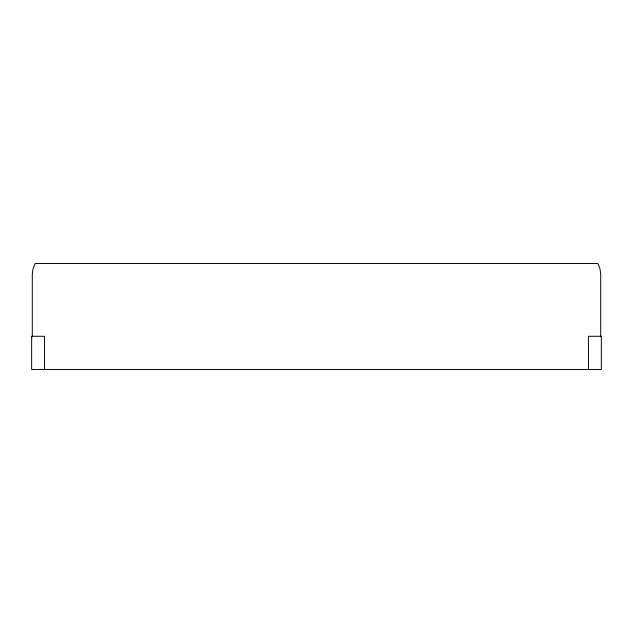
<?xml version="1.0" encoding="UTF-8"?>
<svg xmlns="http://www.w3.org/2000/svg" width="633" height="633" viewBox="0 0 633 633"><rect width="100%" height="100%" fill="white"/><g stroke="black" fill="none" stroke-linecap="round" stroke-linejoin="round"><path stroke-width="0.95" d="M600.701 336.891L600.701 274.034L599.989 268.764L597.861 263.486L35.139 263.486L33.011 268.764L32.299 274.034L32.299 336.891M588.461 369.514L588.461 336.281L601.35 336.281L601.35 369.514L31.65 369.514L31.65 336.281L44.539 336.281L44.539 369.514"/></g></svg>
